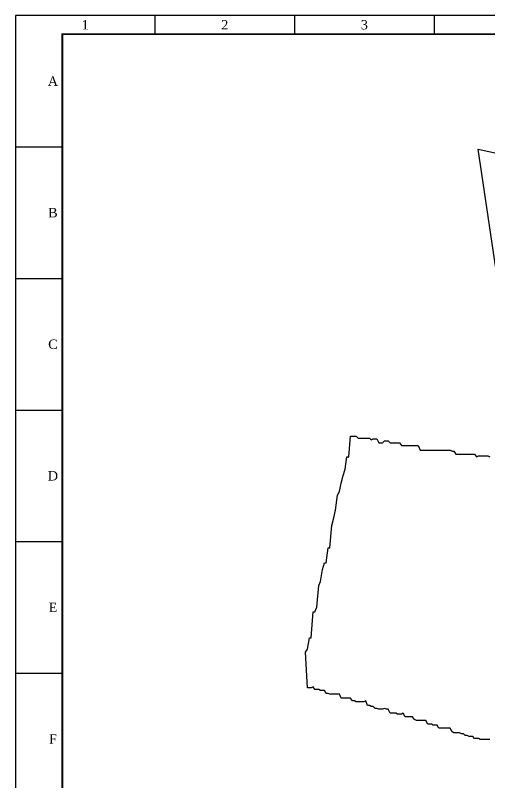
# Model space of a CAD drawing. Header units: millimetres. Extents: x -79877 to 39123, y -76511 to 7689.
# Drawn here: x -79827 to -54578, y -33235 to 7639 of the extents above; entities that cross this region are included whole.
import ezdxf
from ezdxf.enums import TextEntityAlignment as Align

# ---------------------------------------------------------------- set-up
doc = ezdxf.new("R2010")
doc.units = ezdxf.units.MM
for name, color, linetype in [('Obstacle', 7, 'ByLayer'), ('Parapet Wall', 7, 'Continuous'), ('Unit Area Outer Contour', 7, 'ByLayer')]:
    doc.layers.add(name, color=color, linetype=linetype)
doc.styles.add('Times', font='times.ttf')

# ---------------------------------------------------------------- blocks, each defined once
blk = doc.blocks.new('*U6')
at = {"layer": 'Parapet Wall', "color": 2}
blk.add_polyline3d([(-55198, 512, 82024), (-8682, -9646, 82024), (-6167, -26505, 82024), (-52699, -16241, 82024)], close=True, dxfattribs=at)
at = {"layer": 'Unit Area Outer Contour', "color": 2}
blk.add_polyline3d([(-55198, 512, 39512), (-8682, -9646, 39512), (-6167, -26505, 39512), (-52699, -16241, 39512)], close=True, dxfattribs=at)
at = {"flags": 1}
for tag in ['unit_id', 'unit_name', 'parapet_height', 'ground_elevation', 'is_enable_parapet']:
    blk.add_attdef(tag, (0, 0), '', height=2.5, dxfattribs=at)
blk = doc.blocks.new('*U15')
at = {"layer": 'Obstacle', "color": 1}
blk.add_polyline3d([(-54577, -30928, 56238), (-54677, -30928, 56238), (-54777, -30928, 56238), (-54877, -30928, 56238), (-54977, -30928, 56238), (-55077, -30928, 56238), (-55177, -30878, 56238), (-55277, -30878, 56238), (-55377, -30878, 56238), (-55477, -30778, 56238), (-55577, -30778, 56238), (-55677, -30778, 56238), (-55777, -30728, 56238), (-55877, -30728, 56238), (-55977, -30628, 56238), (-56077, -30628, 56238), (-56177, -30578, 56238), (-56277, -30578, 56238), (-56377, -30578, 56238), (-56477, -30578, 56238), (-56577, -30528, 56238), (-56677, -30328, 56238), (-56777, -30328, 56238), (-56877, -30328, 56238), (-56977, -30328, 56238), (-57077, -30328, 56238), (-57177, -30328, 56238), (-57277, -30328, 56238), (-57377, -30178, 56238), (-57477, -30178, 56238), (-57577, -30178, 56238), (-57677, -30128, 56238), (-57777, -30128, 56238), (-57877, -30128, 56238), (-57977, -29928, 56238), (-58077, -29928, 56238), (-58177, -29928, 56238), (-58277, -29928, 56238), (-58377, -29928, 56238), (-58477, -29928, 56238), (-58577, -29878, 56238), (-58677, -29728, 56238), (-58777, -29728, 56238), (-58877, -29728, 56238), (-58977, -29728, 56238), (-59077, -29728, 56238), (-59177, -29528, 56238), (-59277, -29578, 56238), (-59377, -29578, 56238), (-59477, -29578, 56238), (-59577, -29528, 56238), (-59677, -29528, 56238), (-59777, -29528, 56238), (-59877, -29528, 56238), (-59977, -29328, 56238), (-60077, -29328, 56238), (-60177, -29278, 56238), (-60277, -29328, 56238), (-60377, -29328, 56238), (-60477, -29328, 56238), (-60577, -29278, 56238), (-60677, -29278, 56238), (-60777, -29178, 56238), (-60877, -29178, 56238), (-60977, -29128, 56238), (-61077, -29128, 56238), (-61177, -28878, 56238), (-61277, -28928, 56238), (-61377, -28928, 56238), (-61477, -28928, 56238), (-61577, -28928, 56238), (-61677, -28928, 56238), (-61777, -28878, 56238), (-61877, -28878, 56238), (-61977, -28728, 56238), (-62077, -28728, 56238), (-62177, -28728, 56238), (-62277, -28728, 56238), (-62377, -28728, 56238), (-62477, -28728, 56238), (-62577, -28528, 56238), (-62677, -28528, 56238), (-62777, -28528, 56238), (-62877, -28528, 56238), (-62977, -28528, 56238), (-63077, -28528, 56238), (-63177, -28478, 56238), (-63277, -28478, 56238), (-63377, -28328, 56238), (-63477, -28328, 56238), (-63577, -28328, 56238), (-63677, -28278, 56238), (-63777, -28278, 56238), (-63877, -28278, 56238), (-63977, -28128, 56238), (-64077, -28178, 56238), (-64177, -28178, 56238), (-64277, -28178, 56238), (-64277, -28178, 56238), (-64377, -26278, 56238), (-64277, -26128, 56238), (-64177, -25528, 56238), (-64077, -25528, 56238), (-63977, -24128, 56238), (-63877, -24128, 56238), (-63777, -23878, 56238), (-63677, -22728, 56238), (-63577, -22528, 56238), (-63477, -21878, 56238), (-63377, -21528, 56238), (-63277, -21528, 56238), (-63177, -20728, 56238), (-63077, -20728, 56238), (-62977, -19528, 56238), (-62877, -19128, 56238), (-62777, -18728, 56238), (-62677, -17928, 56238), (-62577, -17728, 56238), (-62477, -17278, 56238), (-62377, -16878, 56238), (-62277, -16528, 56238), (-62177, -15878, 56238), (-62077, -15878, 56238), (-61977, -14778, 56238), (-61877, -14778, 56238), (-61777, -14778, 56238), (-61677, -14778, 56238), (-61577, -14878, 56238), (-61477, -14878, 56238), (-61377, -14878, 56238), (-61277, -14878, 56238), (-61177, -14878, 56238), (-61077, -14878, 56238), (-60977, -14878, 56238), (-60877, -14978, 56238), (-60777, -14928, 56238), (-60677, -14928, 56238), (-60577, -14928, 56238), (-60477, -15128, 56238), (-60377, -15128, 56238), (-60277, -15128, 56238), (-60177, -15028, 56238), (-60077, -15028, 56238), (-59977, -15028, 56238), (-59877, -15128, 56238), (-59777, -15128, 56238), (-59677, -15128, 56238), (-59577, -15128, 56238), (-59477, -15128, 56238), (-59377, -15128, 56238), (-59277, -15278, 56238), (-59177, -15278, 56238), (-59077, -15278, 56238), (-58977, -15278, 56238), (-58877, -15278, 56238), (-58777, -15278, 56238), (-58677, -15278, 56238), (-58577, -15278, 56238), (-58477, -15278, 56238), (-58377, -15278, 56238), (-58277, -15528, 56238), (-58177, -15528, 56238), (-58077, -15528, 56238), (-57977, -15528, 56238), (-57877, -15528, 56238), (-57777, -15528, 56238), (-57677, -15528, 56238), (-57577, -15528, 56238), (-57477, -15528, 56238), (-57377, -15528, 56238), (-57277, -15528, 56238), (-57177, -15528, 56238), (-57077, -15528, 56238), (-56977, -15528, 56238), (-56877, -15528, 56238), (-56777, -15528, 56238), (-56677, -15528, 56238), (-56577, -15578, 56238), (-56477, -15578, 56238), (-56377, -15728, 56238), (-56277, -15728, 56238), (-56177, -15728, 56238), (-56077, -15728, 56238), (-55977, -15728, 56238), (-55877, -15728, 56238), (-55777, -15728, 56238), (-55677, -15728, 56238), (-55577, -15728, 56238), (-55477, -15728, 56238), (-55377, -15728, 56238), (-55277, -15878, 56238), (-55177, -15828, 56238), (-55077, -15828, 56238), (-54977, -15828, 56238), (-54877, -15828, 56238), (-54777, -15828, 56238), (-54677, -15828, 56238), (-54577, -15878, 56238)], dxfattribs=at)
at = {"flags": 1}
for tag in ['height', 'shape']:
    blk.add_attdef(tag, (0, 0), '', height=2.5, dxfattribs=at)
blk = doc.blocks.new('*U53')
at = {"color": 5}
blk.add_lwpolyline([(0, 0), (1189, 0), (1189, 841), (0, 841)], close=True, dxfattribs=at)

msp = doc.modelspace()

# ---------------------------------------------------------------- linework, layer by layer
at = {"color": 5}
for p, q in [((-72396, 7639), (-72396, 6639)), ((-64964, 7639), (-64964, 6639)), ((-57533, 7639), (-57533, 6639)), ((-79827, 631), (-77327, 631)), ((-79827, -6377), (-77327, -6377)), ((-79827, -13386), (-77327, -13386)), ((-79827, -20394), (-77327, -20394)), ((-79827, -27402), (-77327, -27402))]:
    msp.add_line(p, q, dxfattribs=at)
at = {"color": 5, "const_width": 100}
msp.add_lwpolyline([(-77327, -75461), (38073, -75461), (38073, 6639), (-77327, 6639)], close=True, dxfattribs=at)

# ---------------------------------------------------------------- block references
at = {"xscale": 100, "yscale": 100, "zscale": 100}
msp.add_blockref('*U53', (-79827, -76461), dxfattribs=at)
at = {"layer": 'Obstacle'}
msp.add_blockref('*U15', (0, 0), dxfattribs=at)
at = {"layer": 'Unit Area Outer Contour'}
msp.add_blockref('*U6', (0, 0), dxfattribs=at)

# ---------------------------------------------------------------- texts
at = {"color": 4, "style": 'Times'}
for s, p in [('1', (-76111, 7139)), ('2', (-68680, 7139)), ('3', (-61249, 7139)), ('A', (-77827, 4135)), ('B', (-77827, -2873)), ('C', (-77827, -9881)), ('D', (-77827, -16890)), ('E', (-77827, -23898)), ('F', (-77827, -30906))]:
    msp.add_text(s, height=500, dxfattribs=at).set_placement(p, align=Align.MIDDLE)

doc.saveas('drawing.dxf')
